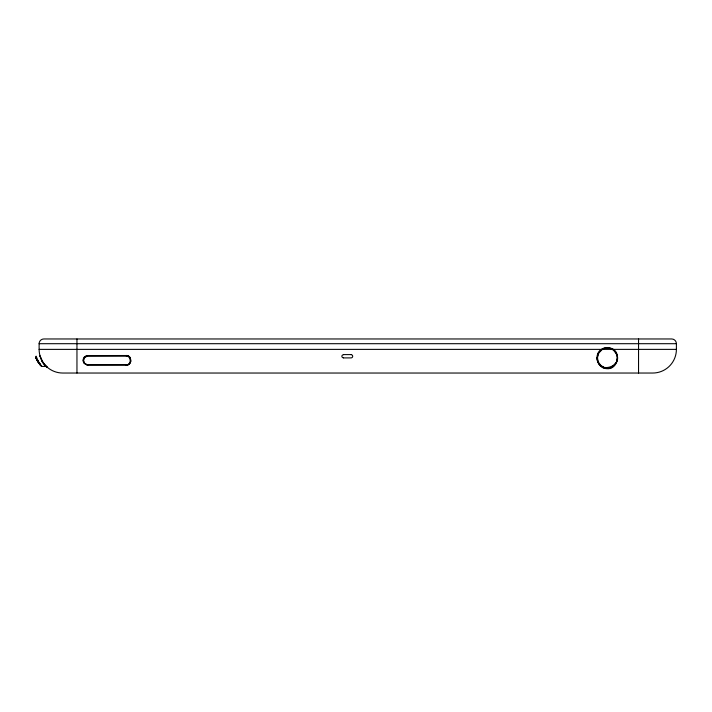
<?xml version="1.0" encoding="UTF-8"?>
<svg xmlns="http://www.w3.org/2000/svg" width="712" height="712" viewBox="0 0 712 712"><rect width="100%" height="100%" fill="white"/><g stroke="black" fill="none" stroke-linecap="round" stroke-linejoin="round"><path stroke-width="1.07" d="M87.852 364.864L87.852 364.847A4.147 3.115 0 0 1 84.541 363.387M126.674 364.953C133.028 364.811 131.177 354.362 126.175 355.822C131.222 356.107 131.934 364.713 126.175 364.98L87.167 364.936M126.175 356.142L86.917 356.249L84.514 357.789L83.598 360.521L84.559 363.218L87.087 364.74M597.395 357.282L598.845 352.689L602.201 349.378A9.932 9.932 0 0 1 612.427 349.378A9.852 9.781 35.8 0 1 613.032 349.743C630.129 365.639 593.586 377.823 597.857 354.834A9.381 8.384 -45.4 0 1 598.667 353.09L602.201 349.378M616.494 361.696L617.206 356.97M616.316 362.105L614.18 365.078L611.43 366.938M129.646 363.467L129.931 363.129A6.319 5.438 26.9 0 0 130.803 361.135L130.18 357.736A4.797 4.37 13.2 0 0 129.629 356.988A4.601 4.441 0 0 0 126.175 355.457M126.175 355.519L87.327 355.555L84.408 357.006L83.117 360.299L84.185 363.245L87.006 364.909L126.478 364.793M84.408 357.006L83.304 358.964L83.206 361.135A6.319 5.438 -21 0 0 83.856 362.755A6.079 5.198 -16.7 0 0 84.39 363.449M612.044 348.658A10.324 10.324 0 0 0 601.969 348.987C593.212 353.65 596.879 368.433 606.633 368.665C617.758 369.973 621.674 352.645 612.053 348.622M39.116 343.7L676.4 343.7L676.4 349.378A23.656 23.656 0 0 1 652.744 373.035L62.781 373.035A23.656 23.656 0 0 1 39.116 349.378L39.116 343.7A4.735 4.735 0 0 1 43.841 338.965L671.665 338.965A4.735 4.735 0 0 1 676.4 343.7M39.116 349.378L612.97 349.378M676.4 349.378L612.427 349.378L613.753 350.331M343.504 354.594L351.078 354.594M343.504 357.905L351.078 357.905A1.655 1.611 0 0 0 352.689 356.276A1.655 1.611 0 0 0 351.069 354.665M41.857 366.413L46.983 366.413M603.206 366.938L600.447 365.078M46.787 366.813L46.271 366.333M613.993 350.544L616.156 353.357L617.179 356.676M46.022 366.084L43.032 362.417L40.931 358.465M39.649 364.259L41.18 365.923L38.163 362.194L35.938 357.78L37.122 360.281M40.958 365.745L40.068 364.749M41.59 366.11L40.967 365.389M40.086 364.713L36.882 359.934M38.217 361.296L40.949 365.461L40.139 364.322M40.878 365.363L40.513 364.909M38.866 363.218L39.418 363.885M39.249 363.12L40.21 364.508L39.24 363.031M38.742 362.96L38.421 362.586L38.777 363.102M38.421 362.586L37.994 361.927M36.17 358.376L37.834 361.678L36.997 360.174M38.484 361.785L38.813 362.426L38.163 361.287M38.386 361.598L36.116 356.16M41.999 360.699L40.192 356.445M38.012 361.002L37.967 360.815M36.463 359.053L36.205 358.456M36.259 358.385L35.876 357.611M35.885 357.638L35.653 356.703M40.415 357.121L40.237 356.578M40.094 356.116L39.97 355.688M638.548 338.965L638.548 373.035M76.958 338.965L76.958 373.035M41.091 358.679A5.296 0.561 64.1 0 1 40.789 357.913M45.515 365.977A7.948 2.545 60 0 1 41.608 360.815M46.761 367.134A6.809 0.988 54.1 0 1 46.102 366.635M343.504 357.816A1.655 1.54 0 0 1 341.885 356.276A1.655 1.54 0 0 1 343.504 354.736M611.875 367.356A7.191 5.278 5.3 0 1 603.002 367.125M600.572 364.927A12.344 10.475 -37.2 0 1 596.852 357.362M84.514 357.077A4.601 4.245 -10.5 0 1 87.852 355.644M129.682 363.476A4.139 3.498 12.6 0 1 126.193 365.309M597.822 354.825A9.381 8.464 -44.2 0 1 598.587 353.054M600.519 364.998A12.344 10.315 -54 0 1 597.502 357.264M611.626 367.125A7.191 5.278 -5.3 0 1 602.753 367.356M602.218 349.405A9.817 9.817 0 0 1 612.409 349.405"/></g></svg>
